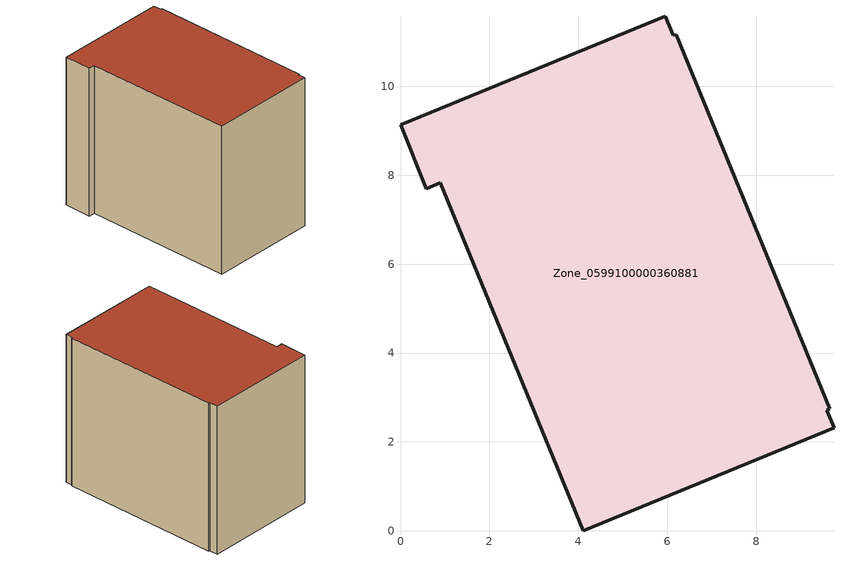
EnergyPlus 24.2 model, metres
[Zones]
Zone_0599100000360881
 floor ground (C_G): 5.96,11.58 6.13,11.14 6.2,11.16 9.65,2.75 9.59,2.71 9.75,2.32 4.11,0 0.9,7.83 0.58,7.7 0,9.13 z0
 wall outside (C_F): 6.13,11.14 5.96,11.58 0,9.13 0.58,7.7 0.9,7.83 4.11,0 9.75,2.32 9.59,2.71 9.65,2.75 6.2,11.16 6.13,11.14 z0:8.56
 roof outside (C_R): 9.65,2.75 6.2,11.16 6.13,11.14 5.96,11.58 0,9.13 0.58,7.7 0.9,7.83 4.11,0 9.75,2.32 9.59,2.71 z8.56
[BUILDING]
Pand.0599100000360881: North Axis=0; Terrain=City; Loads Convergence Tolerance Value=0.04; Temperature Convergence Tolerance Value=0.4; Solar Distribution=FullExterior; Maximum Number of Warmup Days=25; Minimum Number of Warmup Days=1
[Site:Location]
Rotterdam.The.Hague.AP_ZH_NLD Design_Conditions: Latitude=51.96; Longitude=4.45; Time Zone=1; Elevation=-4.5
[SITE:GROUNDTEMPERATURE:BUILDINGSURFACE]
18, 18, 18, 18, 18, 18, 18, 18, 18, 18, 18, 18
[MATERIAL] Thermal Absorptance=0.9; Solar Absorptance=0.7; Visible Absorptance=0.7
Name | Roughness | Thickness | Conductivity | Density | Specific Heat
G.TI.1992-2005 | MediumSmooth | 0.15 | 0.06 | 540 | 1210
F.TI.1992-2005 | Rough | 0.3 | 0.12 | 1920 | 840
R.TI.1992-2005 | MediumRough | 0.2 | 0.08 | 1500 | 1000
[CONSTRUCTION]
C_G: G.TI.1992-2005
C_F: F.TI.1992-2005
C_R: R.TI.1992-2005
[ZONE]
Zone_0599100000360881: Type=1; Multiplier=1; Ceiling Height=Autocalculate; Volume=Autocalculate; Floor Area=autocalculate; Part of Total Floor Area=Yes
[ZONEINFILTRATION:DESIGNFLOWRATE]
Infil_Zone_0599100000360881: Zone or ZoneList or Space or SpaceList=Zone_0599100000360881; Schedule=AlwaysOn; Design Flow Rate Calculation Method=Flow/Area; Flow Rate per Floor Area=0.0015; Constant Term Coefficient=1; Temperature Term Coefficient=0; Velocity Term Coefficient=0; Velocity Squared Term Coefficient=0
[HVACTEMPLATE:ZONE:IDEALLOADSAIRSYSTEM]
Zone_0599100000360881: Maximum Heating Supply Air Temperature=50; Minimum Cooling Supply Air Temperature=13; Maximum Heating Supply Air Humidity Ratio=0.0156; Minimum Cooling Supply Air Humidity Ratio=0.0077; Heating Limit=NoLimit; Cooling Limit=NoLimit; Dehumidification Control Type=ConstantSensibleHeatRatio; Cooling Sensible Heat Ratio=0.7; Dehumidification Setpoint=60; Humidification Control Type=None; Humidification Setpoint=30; Outdoor Air Method=None; Outdoor Air Flow Rate per Person=0.00944; Outdoor Air Flow Rate per Zone Floor Area=0; Outdoor Air Flow Rate per Zone=0; Demand Controlled Ventilation Type=None; Outdoor Air Economizer Type=NoEconomizer; Heat Recovery Type=None; Sensible Heat Recovery Effectiveness=0.7; Latent Heat Recovery Effectiveness=0.65
[ZONECONTROL:THERMOSTAT]
ThermostatControl_Zone_0599100000360881: Zone or ZoneList=Zone_0599100000360881; Control Type Schedule=DualSetpointControlType; Control 1=Thermostat_Zone_0599100000360881; Temperature Difference Between Cutout And Setpoint=0
[THERMOSTATSETPOINT:DUALSETPOINT]
Thermostat_Zone_0599100000360881: Heating Setpoint Temperature Schedule=HeatingSetpoint_Zone_0599100000360881; Cooling Setpoint Temperature Schedule=CoolingSetpoint_Zone_0599100000360881
[SCHEDULE:COMPACT]
HeatingSetpoint_Zone_0599100000360881: Through: 12/31, For: AllDays, Until: 24:00, 21
CoolingSetpoint_Zone_0599100000360881: Through: 12/31, For: AllDays, Until: 24:00, 24
DualSetpointControlType: Through: 12/31, For: AllDays, Until: 24:00, 4
AlwaysOn: Through: 12/31, For: AllDays, Until: 24:00, 1
